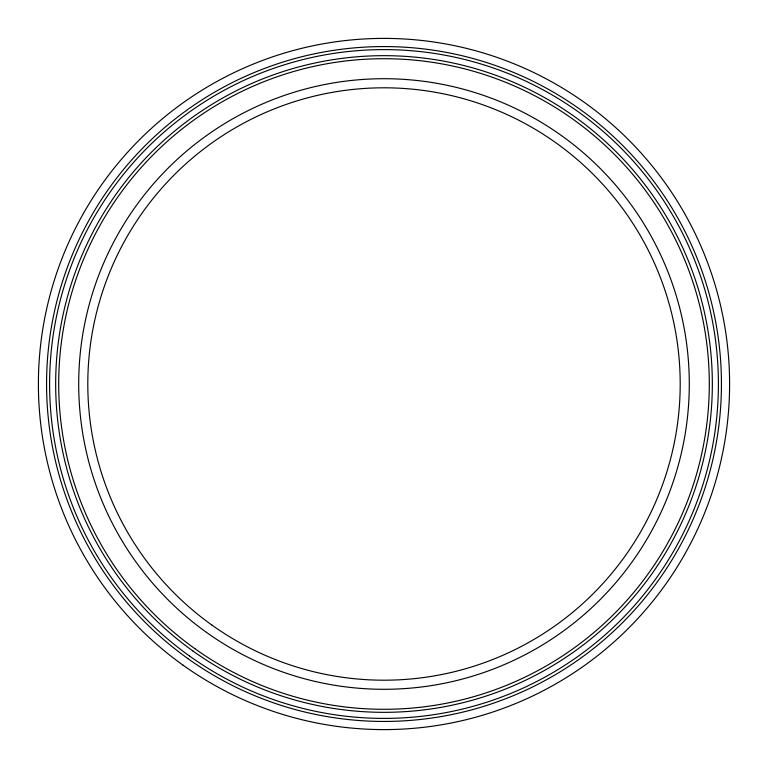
<?xml version="1.0" encoding="UTF-8"?>
<svg xmlns="http://www.w3.org/2000/svg" width="768" height="768" viewBox="0 0 768 768"><rect width="100%" height="100%" fill="white"/><g stroke="black" fill="none" stroke-linecap="round" stroke-linejoin="round"><path stroke-width="1.15" d="M194.87 648.662A325.296 325.296 0 0 0 707.77 415.459A325.296 325.296 0 0 0 249.36 87.878A325.296 325.296 0 0 0 194.87 648.662M193.104 651.13A328.33 328.33 0 0 0 710.794 415.757A328.33 328.33 0 0 0 248.102 85.114A328.33 328.33 0 0 0 193.104 651.13M206.496 632.39A305.29 305.29 0 0 0 687.859 413.53A305.29 305.29 0 0 0 257.635 106.09A305.29 305.29 0 0 0 206.496 632.39M211.786 624.989A296.198 296.198 0 0 0 678.806 412.646A296.198 296.198 0 0 0 261.408 114.365A296.198 296.198 0 0 0 211.786 624.989M183.062 665.184A345.6 345.6 0 0 0 727.978 417.427A345.6 345.6 0 0 0 240.96 69.389A345.6 345.6 0 0 0 183.062 665.184M187.814 658.541A337.43 337.43 0 0 0 719.856 416.63A337.43 337.43 0 0 0 244.339 76.829A337.43 337.43 0 0 0 187.814 658.541M189.581 656.074A334.397 334.397 0 0 0 716.832 416.342A334.397 334.397 0 0 0 245.597 79.594A334.397 334.397 0 0 0 189.581 656.074"/></g></svg>
